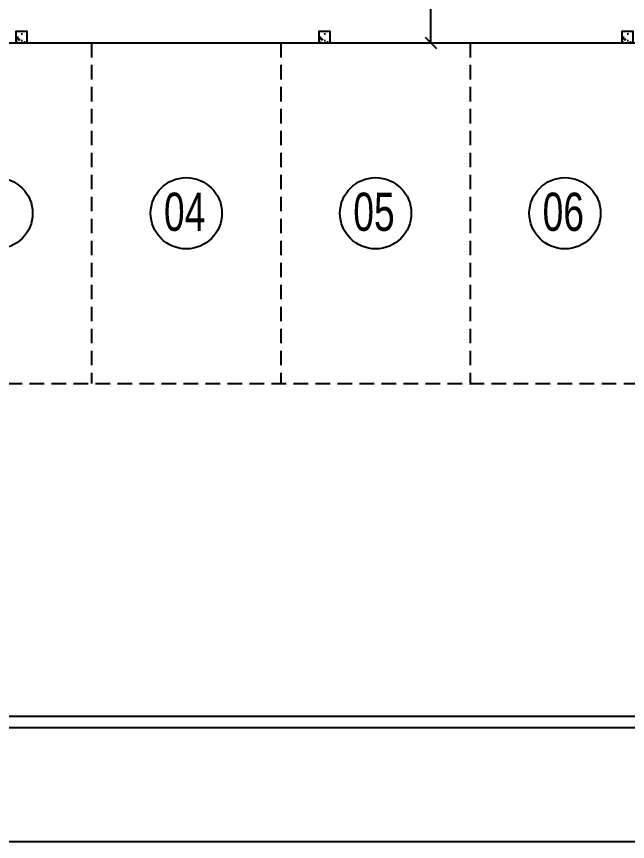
# Model space of a CAD drawing. Header units: millimetres. Extents: x 45003 to 46969, y 6653 to 6979.
# Drawn here: x 45056.37 to 45064.44, y 6861.19 to 6872.09 of the extents above; entities that cross this region are included whole.
import ezdxf

# ---------------------------------------------------------------- set-up
doc = ezdxf.new("R2010")
doc.units = ezdxf.units.MM
doc.linetypes.add('CONTINUO', pattern=[0])
doc.linetypes.add('HIDDEN', pattern=[9.525, 6.35, -3.175])
for name, color, linetype in [('ARQ-ALVENARIA', 4, 'Continuous'), ('ARQ-COTAS', 30, 'Continuous'), ('ARQ-ESTRUTURA', 6, 'Continuous'), ('ARQ-HACHURA', 253, 'Continuous'), ('ARQ-PENA-FINA-CINZA', 8, 'Continuous'), ('ARQ-PROJ-01', 1, 'HIDDEN'), ('meio fio', 2, 'CONTINUO')]:
    doc.layers.add(name, color=color, linetype=linetype)
doc.styles.add('CELIO_COTA', font='technic_.ttf', dxfattribs={"width": 0.85})
doc.styles.add('Romans_Anot', font='romans.shx')
doc.dimstyles.new('Escala 1-100', dxfattribs={"dimtxt": 0.2, "dimasz": 0.15, "dimexe": 0.1, "dimexo": 0.2, "dimgap": 0.15, "dimtad": 1, "dimzin": 4, "dimdsep": 46, "dimtxsty": 'Romans_Anot', "dimblk": 'OBLIQUE', "dimcen": 0.25, "dimclrd": 256, "dimclre": 256, "dimclrt": 2, "dimadec": 0, "dimazin": 0, "dimtfac": 1, "dimtix": 1, "dimtmove": 2, "dimatfit": 3, "dimfxl": 0, "dimlwd": -1, "dimlwe": -1, "dimarcsym": 0})

# ---------------------------------------------------------------- blocks, each defined once
blk = doc.blocks.new('_Oblique')
at = {"color": 0, "linetype": 'ByBlock', "lineweight": -2}
blk.add_line((-0.5, -0.5), (0.5, 0.5), dxfattribs=at)
blk = doc.blocks.new('*D120')
at = {"layer": 'ARQ-COTAS', "transparency": 16777216}
for p, q in [((45061.845, 6871.739), (45061.845, 6873.239)), ((45061.939, 6873.239), (45061.945, 6873.239)), ((45061.939, 6871.739), (45061.945, 6871.739))]:
    blk.add_line(p, q, dxfattribs=at)
at = {"layer": 'Defpoints', "color": 0, "transparency": 16777216}
for p in [(45061.739, 6873.239), (45061.845, 6873.239), (45061.739, 6871.739)]:
    blk.add_point(p, dxfattribs=at)
at = {"layer": 'ARQ-COTAS', "transparency": 16777216, "xscale": 0.15, "yscale": 0.15, "zscale": 0.15}
for p, rotation in [((45061.845, 6873.239), 90), ((45061.845, 6871.739), 270)]:
    blk.add_blockref('_Oblique', p, dxfattribs=dict(at, rotation=rotation))
at = {"layer": 'ARQ-COTAS', "color": 2, "transparency": 16777216, "insert": (45061.595, 6872.489), "char_height": 0.2, "attachment_point": 5, "rotation": 90, "style": 'Romans_Anot'}
blk.add_mtext('1.50', dxfattribs=at)

msp = doc.modelspace()

# ---------------------------------------------------------------- hatches: boundary and pattern name
at = {"layer": 'ARQ-HACHURA'}
h = msp.add_hatch(dxfattribs=at)
h.set_pattern_fill('AR-CONC', color=256, scale=0.03, double=1)
h.set_pattern_definition([(50, (45056.36648, 6871.73931), (0.21518, -0.01883), [0.0225, -0.2475]), (355, (45056.36648, 6871.7393), (-0.04163, 0.22566), [0.018, -0.198]), (100.45, (45056.38441, 6871.73774), (0.17355, 0.20683), [0.01912, -0.21034]), (46.18, (45056.36648, 6871.7993), (0.32017, -0.04966), [0.03375, -0.37125]), (96.64, (45056.39316, 6871.79517), (0.2804, 0.29224), [0.02868, -0.31551]), (351.18, (45056.36648, 6871.7993), (0.2804, 0.29224), [0.027, -0.297]), (21, (45056.39648, 6871.78431), (0.17907, -0.12079), [0.0225, -0.2475]), (326, (45056.39648, 6871.7843), (0.073, 0.21755), [0.018, -0.198]), (71.45, (45056.4114, 6871.77424), (0.25207, 0.09676), [0.01912, -0.21034]), (37.5, (45056.36648, 6871.73931), (0.003648, 0.099868), [0, -0.1956, 0, -0.201, 0, -0.19875]), (7.5, (45056.36648, 6871.73931), (0.07892, 0.118324), [0, -0.1146, 0, -0.1911, 0, -0.07575]), (327.5, (45056.29958, 6871.73931), (0.160147, -0.006766), [0, -0.075, 0, -0.234, 0, -0.3105]), (317.5, (45056.26958, 6871.73931), (0.174956, 0.03003), [0, -0.0975, 0, -0.1554, 0, -0.2205])])
h.paths.add_polyline_path([(45056.516, 6871.889), (45056.366, 6871.889), (45056.366, 6871.739), (45056.516, 6871.739)])
h = msp.add_hatch(dxfattribs=at)
h.set_pattern_fill('AR-CONC', color=256, scale=0.03, double=1)
h.set_pattern_definition([(50, (45060.36648, 6871.73931), (0.21518, -0.01883), [0.0225, -0.2475]), (355, (45060.36648, 6871.7393), (-0.04163, 0.22566), [0.018, -0.198]), (100.45, (45060.38441, 6871.73774), (0.17355, 0.20683), [0.01912, -0.21034]), (46.18, (45060.36648, 6871.7993), (0.32017, -0.04966), [0.03375, -0.37125]), (96.64, (45060.39316, 6871.79517), (0.2804, 0.29224), [0.02868, -0.31551]), (351.18, (45060.36648, 6871.7993), (0.2804, 0.29224), [0.027, -0.297]), (21, (45060.39648, 6871.78431), (0.17907, -0.12079), [0.0225, -0.2475]), (326, (45060.39648, 6871.7843), (0.073, 0.21755), [0.018, -0.198]), (71.45, (45060.4114, 6871.77424), (0.25207, 0.09676), [0.01912, -0.21034]), (37.5, (45060.36648, 6871.73931), (0.003648, 0.099868), [0, -0.1956, 0, -0.201, 0, -0.19875]), (7.5, (45060.36648, 6871.73931), (0.07892, 0.118324), [0, -0.1146, 0, -0.1911, 0, -0.07575]), (327.5, (45060.29958, 6871.73931), (0.160147, -0.006766), [0, -0.075, 0, -0.234, 0, -0.3105]), (317.5, (45060.26958, 6871.73931), (0.174956, 0.03003), [0, -0.0975, 0, -0.1554, 0, -0.2205])])
h.paths.add_polyline_path([(45060.516, 6871.889), (45060.366, 6871.889), (45060.366, 6871.739), (45060.516, 6871.739)])
h = msp.add_hatch(dxfattribs=at)
h.set_pattern_fill('AR-CONC', color=256, scale=0.03, double=1)
h.set_pattern_definition([(50, (45064.36648, 6871.73931), (0.21518, -0.01883), [0.0225, -0.2475]), (355, (45064.36648, 6871.7393), (-0.04163, 0.22566), [0.018, -0.198]), (100.45, (45064.38441, 6871.73774), (0.17355, 0.20683), [0.01912, -0.21034]), (46.18, (45064.36648, 6871.7993), (0.32017, -0.04966), [0.03375, -0.37125]), (96.64, (45064.39316, 6871.79517), (0.2804, 0.29224), [0.02868, -0.31551]), (351.18, (45064.36648, 6871.7993), (0.2804, 0.29224), [0.027, -0.297]), (21, (45064.39648, 6871.78431), (0.17907, -0.12079), [0.0225, -0.2475]), (326, (45064.39648, 6871.7843), (0.073, 0.21755), [0.018, -0.198]), (71.45, (45064.4114, 6871.77424), (0.25207, 0.09676), [0.01912, -0.21034]), (37.5, (45064.36648, 6871.73931), (0.003648, 0.099868), [0, -0.1956, 0, -0.201, 0, -0.19875]), (7.5, (45064.36648, 6871.73931), (0.07892, 0.118324), [0, -0.1146, 0, -0.1911, 0, -0.07575]), (327.5, (45064.29958, 6871.73931), (0.160147, -0.006766), [0, -0.075, 0, -0.234, 0, -0.3105]), (317.5, (45064.26958, 6871.73931), (0.174956, 0.03003), [0, -0.0975, 0, -0.1554, 0, -0.2205])])
h.paths.add_polyline_path([(45064.516, 6871.889), (45064.366, 6871.889), (45064.366, 6871.739), (45064.516, 6871.739)])

# ---------------------------------------------------------------- linework, layer by layer
at = {"layer": 'ARQ-ALVENARIA'}
for p, q in [((45089.366, 6862.839), (45027.016, 6862.839)), ((45089.516, 6862.689), (45026.866, 6862.689))]:
    msp.add_line(p, q, dxfattribs=at)
at = {"layer": 'ARQ-ESTRUTURA'}
for points in [[(45056.366, 6871.739), (45056.516, 6871.739), (45056.516, 6871.889), (45056.366, 6871.889)], [(45060.366, 6871.739), (45060.516, 6871.739), (45060.516, 6871.889), (45060.366, 6871.889)], [(45064.366, 6871.739), (45064.516, 6871.739), (45064.516, 6871.889), (45064.366, 6871.889)]]:
    msp.add_lwpolyline(points, close=True, dxfattribs=at)
at = {"layer": 'ARQ-PENA-FINA-CINZA'}
for p, q in [((45044.366, 6871.739), (45088.366, 6871.739)), ((45026.866, 6861.189), (45091.016, 6861.189))]:
    msp.add_line(p, q, dxfattribs=at)
at = {"layer": 'ARQ-PROJ-01', "ltscale": 0.03}
for p, q in [((45057.366, 6871.739), (45057.366, 6867.239)), ((45059.866, 6871.739), (45059.866, 6867.239)), ((45062.366, 6871.739), (45062.366, 6867.239)), ((45049.866, 6867.239), (45079.866, 6867.239))]:
    msp.add_line(p, q, dxfattribs=at)
at = {"layer": 'meio fio', "linetype": 'Continuous'}
for centre in [(45056.116, 6869.489), (45058.616, 6869.489), (45061.116, 6869.489), (45063.616, 6869.489)]:
    msp.add_circle(centre, 0.471, dxfattribs=at)

# ---------------------------------------------------------------- texts
at = {"layer": 'meio fio', "linetype": 'Continuous', "char_height": 0.504, "attachment_point": 5, "style": 'CELIO_COTA'}
for s, insert in [('\\A1;04', (45058.594, 6869.505)), ('\\A1;05', (45061.094, 6869.505)), ('\\A1;06', (45063.594, 6869.505))]:
    msp.add_mtext(s, dxfattribs=dict(at, insert=insert))

# ---------------------------------------------------------------- dimensions: what is measured, and where the dimension line sits
at = {"layer": 'ARQ-COTAS'}
dim = msp.add_aligned_dim(p1=(45061.739, 6871.739), p2=(45061.739, 6873.239), distance=-0.106, dimstyle='Escala 1-100', dxfattribs=at)
dim.commit()
dim.dimension.update_dxf_attribs({"geometry": '*D120', "text_midpoint": (45061.595, 6872.489)})

doc.saveas('drawing.dxf')
